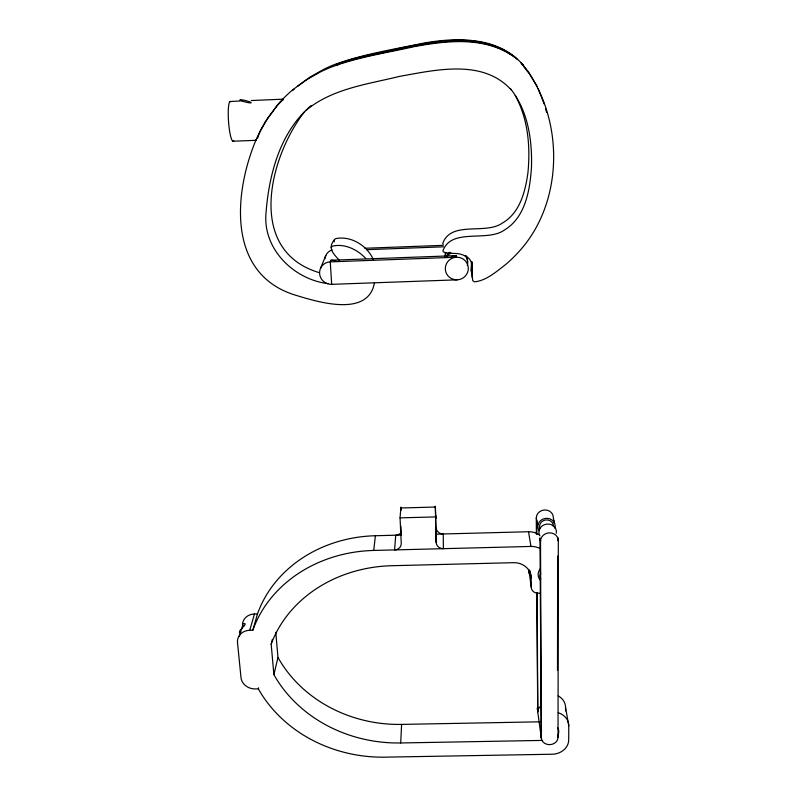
<?xml version="1.0" encoding="UTF-8"?>
<svg xmlns="http://www.w3.org/2000/svg" width="797" height="797" viewBox="0 0 797 797"><rect width="100%" height="100%" fill="white"/><g stroke="black" fill="none" stroke-linecap="round" stroke-linejoin="round"><path stroke-width="1.2" d="M553.945 522.782L553.347 517.522A8.538 7.751 -8 0 0 544.799 509.96A8.538 7.751 -8 0 0 536.291 517.97L536.381 534.139M557.501 670.187L557.651 556.097M557.671 540.147L557.681 537.696L558.318 540.705L558.02 737.404A8.369 7.103 -3.5 0 1 549.671 744.647A8.369 7.103 -3.5 0 1 541.293 737.703L539.977 538.154A8.867 8 -7.7 0 0 540.615 541.083M436.218 527.953A6.814 6.217 0.6 0 0 443.242 533.97L443.371 548.675A7.004 6.356 0.7 0 1 436.168 542.518L435.551 515.31M565.551 710.924L565.561 707.457A16.229 13.918 -4 0 0 558.229 695.901M436.168 542.518L435.341 506.185L435.76 518.518L435.57 515.34M565.561 707.457L568.779 725.808L568.709 739.935A16.568 14.047 -3.6 0 1 552.142 754.231L385.12 757.15A135.41 119.161 5.3 0 1 258.367 688.887L255.339 688.947A13.35 11.517 11.9 0 1 241.003 677.669L237.496 642.492A13.509 11.776 12.8 0 1 249.74 630.297L254.472 613.979L257.481 613.909A130.798 114.658 5.1 0 1 375.397 535.733L400.233 535.086M471.894 262.004L471.306 271.468L472.133 274.816M472.282 265.222L472.043 277.236M542.608 740.413L400.702 742.963L401.618 724.403A132.7 117.996 4.3 0 1 277.974 657.455L275.772 632.32M401.26 532.257A6.804 6.197 4.7 0 1 395.72 535.205L394.585 549.92A6.984 6.336 4.7 0 0 401.25 543.415L400.054 517.861L400.901 507.111L401.309 510.09M471.485 262.313L471.127 270.313L471.844 272.345M239.678 632.748L240.724 629.321M249.74 630.297L252.818 630.228A134.145 116.95 5.1 0 1 373.733 550.448L375.397 535.733M374.421 283.025C367.875 318.531 315.134 301.196 293.047 294.402C226.587 272.086 234.198 191.858 256.066 139.784M400.702 742.963A136.148 120.437 4.3 0 1 273.889 674.651L277.974 657.455M273.889 674.651L271.169 644.135L272.365 639.393M258.367 688.887L258.646 687.771M278.063 104.666L283.443 99.226M257.501 138.309L257.82 137.263M252.818 630.228L257.481 613.909M239.289 636.584L241.093 630.676M257.949 136.885L260.111 131.565M331.682 284.33L330.267 261.864L456.502 257.232L456.392 255.628L330.894 260.24L330.267 261.864A11.487 11.158 29.9 0 0 319.587 273.51A11.487 11.158 29.9 0 0 331.682 284.33L457.109 279.837M339.383 260.37C333.096 253.366 326.75 247.698 335.398 238.692C350.71 235.334 367.417 245.615 373.404 259.802M320.524 268.34L325.764 255.578M260.37 131.007L267.951 117.737L277.745 105.025M265.242 121.981L276.997 105.543A129.074 127.42 62.1 0 1 293.097 89.523L306.417 79.83L320.235 72.029A144.596 143.311 56.4 0 1 331.99 66.828C358.68 57.025 386.983 52.761 414.619 46.555C446.39 40.737 482.305 36.622 511.036 54.724M241.003 629.809L243.782 626.083M283.353 99.366L282.885 99.994M304.195 112.178C269.456 157.109 245.765 250.198 318.71 272.494M331.094 247.538L332.409 246.163C344.513 243.185 357.624 249.64 365.763 258.487M337.659 65.254L335.637 65.035C355.93 56.069 378.854 53.778 400.273 48.218C438.011 40.368 483.161 31.691 515.858 57.982M311.228 105.543C280.076 131.694 268.958 174.354 265.979 213.347C262.791 249.202 293.963 279.558 328.075 283.642M305.669 110.673C331.891 88.616 367.417 84.293 399.586 76.382C435.909 69.917 482.703 58.729 511.076 89.722M297.361 86.355L310.302 76.92L323.721 69.349A140.611 139.316 62.1 0 1 335.138 64.298C363.581 54.136 393.598 49.314 423.087 43.217C457.279 37.08 499.022 36.403 523.499 65.444M243.733 623.623L244.589 623.413M283.393 99.167L251.264 100.532M335.637 65.035C358.819 56.806 383.287 53.05 407.167 47.481C443.431 40.268 486.907 33.683 517.522 59.626M230.044 101.508L240.196 101M232.913 141.228L256.116 140.312M364.916 248.256L443.252 245.346M366.68 249.67L443.411 246.831M400.761 507.978L435.301 507.041M400.054 517.861L435.252 516.924M436.447 534.149L528.55 531.748A17.056 15.372 -5.9 0 1 539.36 534.936M373.733 550.448L530.951 546.443A17.504 15.711 -5.7 0 1 540.585 548.784M540.515 593.177L538.204 593.237A6.954 6.187 -5.6 0 1 531.23 587.22L528.829 569.367M401.618 724.403L539.948 721.813M336.862 64.039L338.864 64.258M522.722 64.677C564.107 116.422 564.704 200.157 520.072 250.378A142.832 140.631 -87.2 0 1 505.866 264.345C496.461 271.488 486.718 280.534 474.544 281.859L472.81 280.743C470.987 272.305 475.67 259.961 464.731 255.837C458.185 251.942 450.096 254.552 443.401 251.902L442.873 250.935C451.291 227.424 487.166 242.427 504.322 230.094C525.572 217.362 529.945 189.935 531.479 167.25C532.306 139.834 527.963 110.514 510.329 88.507M521.706 63.67L528.401 72.278M520.959 62.943L525.492 68.482M528.102 71.282L537.268 86.614M526.239 69.409L527.604 71.461M443.262 244.261L442.743 243.324C451.321 220.261 485.512 235.145 502.449 223.021C520.003 212.899 525.422 191.26 527.953 172.56C530.463 146.439 528.102 118.783 515.211 95.451M538.214 88.756L544.271 104.158M545.606 108.84L546.612 112.357M536.291 517.97L536.809 520.77A8.588 7.791 -8 0 0 537.776 524.316M539.977 538.154L540.525 541.163L541.293 737.703M528.55 531.748L530.951 546.443M557.571 734.535L558.02 737.404M530.065 570.801L531.171 577.895L531.23 587.22M536.68 592.569L537.766 711.751A8.08 6.914 -3.7 0 1 540.725 706.311M537.417 709.44L541.442 738.998M401.289 535.435L400.831 526.08M334.112 240.036L334.202 241.939M536.809 520.77L536.869 534.339M537.168 592.55L537.766 711.751M271.169 644.135A133.627 115.993 4 0 1 391.885 565.711L513.587 562.682A17.395 15.561 -4.2 0 1 531.171 577.895M540.486 580.445A10.481 9.355 -6.6 0 1 540.436 568.64M529.975 574.936A6.774 6.057 -5.8 0 1 528.849 571.648M242.527 625.944A13.17 11.547 12.9 0 1 254.472 613.979M557.671 727.781A9.963 8.478 -3.6 0 1 557.661 735.571M558.279 712.747A16.647 14.177 -3.8 0 1 568.779 725.808M244.45 623.563A5.081 1.494 -41.3 0 1 244.29 625.884M239.568 632.868A6.316 1.514 -49.8 0 1 240.445 630.138M241.501 629.192A6.256 1.873 -74.1 0 1 242.826 625.416M243.035 624.081A4.892 1.843 -69.5 0 1 243.752 623.513M540.525 541.163A8.916 8.03 -7.6 0 1 549.412 532.864A8.916 8.03 -7.6 0 1 558.318 540.705M540.067 528.7A6.944 6.286 -7.9 0 1 545.497 519.993A6.944 6.286 -7.9 0 1 553.407 526.598M539.888 535.853A8.767 7.93 -7.8 0 1 546.363 524.167A8.767 7.93 -7.8 0 1 556.266 533.233M539.27 530.702A8.677 7.86 -7.9 0 1 545.198 518.448A8.677 7.86 -7.9 0 1 554.832 528.162M553.945 520.311A8.588 7.791 -8 0 1 553.616 522.473M557.482 574.298A8.757 7.811 -6.6 0 1 557.482 577.148M540.755 579.001A8.757 7.811 -6.6 0 1 540.735 573.242M557.681 537.696A8.867 8 -7.7 0 1 557.531 539.161M540.774 733.888A8.329 7.073 -3.6 0 1 541.691 730.62M538.194 711.332A8.04 6.894 -3.8 0 1 537.278 708.194M451.162 257.082A11.447 11.238 -16 0 1 456.392 255.628M466.833 257.331A11.009 10.829 -19.1 0 1 466.614 258.348M445.125 254.183A11.009 10.829 -19.1 0 1 445.344 253.157M330.894 260.24A11.417 11.098 30.2 0 1 336.185 261.306M324.917 258.607A10.979 10.7 32.4 0 1 332.1 249.899M445.055 256.724A11.068 10.879 -18.6 0 1 446.121 252.649M466.165 255.777A11.218 11.028 -17.5 0 1 467.401 262.821M446.24 256.514A11.218 11.028 -17.5 0 1 449.936 252.191M465.01 255.488A11.288 11.088 -17 0 1 467.351 265.481M447.486 256.136A11.288 11.088 -17 0 1 450.982 253.127M233.76 140.84A19.975 3.198 85.9 0 1 228.53 121.523A19.975 3.198 85.9 0 1 230.951 101.787M256.086 139.794A148.88 147.804 60.6 0 1 265.232 121.971M471.894 261.874A12.762 12.523 -17.4 0 1 472.203 263.677M292.549 90.549A125.508 123.844 65.8 0 1 294.153 89.105M453.224 279.319A11.517 11.297 -15.6 0 0 468.068 266.108A11.517 11.297 -15.6 0 0 449.139 260.191A11.517 11.297 -15.6 0 0 453.224 279.319M242.079 101.04A5.858 0.727 14.3 0 0 251.145 102.813A5.858 0.727 14.3 0 0 243.304 100.063A5.858 0.727 14.3 0 0 242.079 101.04"/></g></svg>
